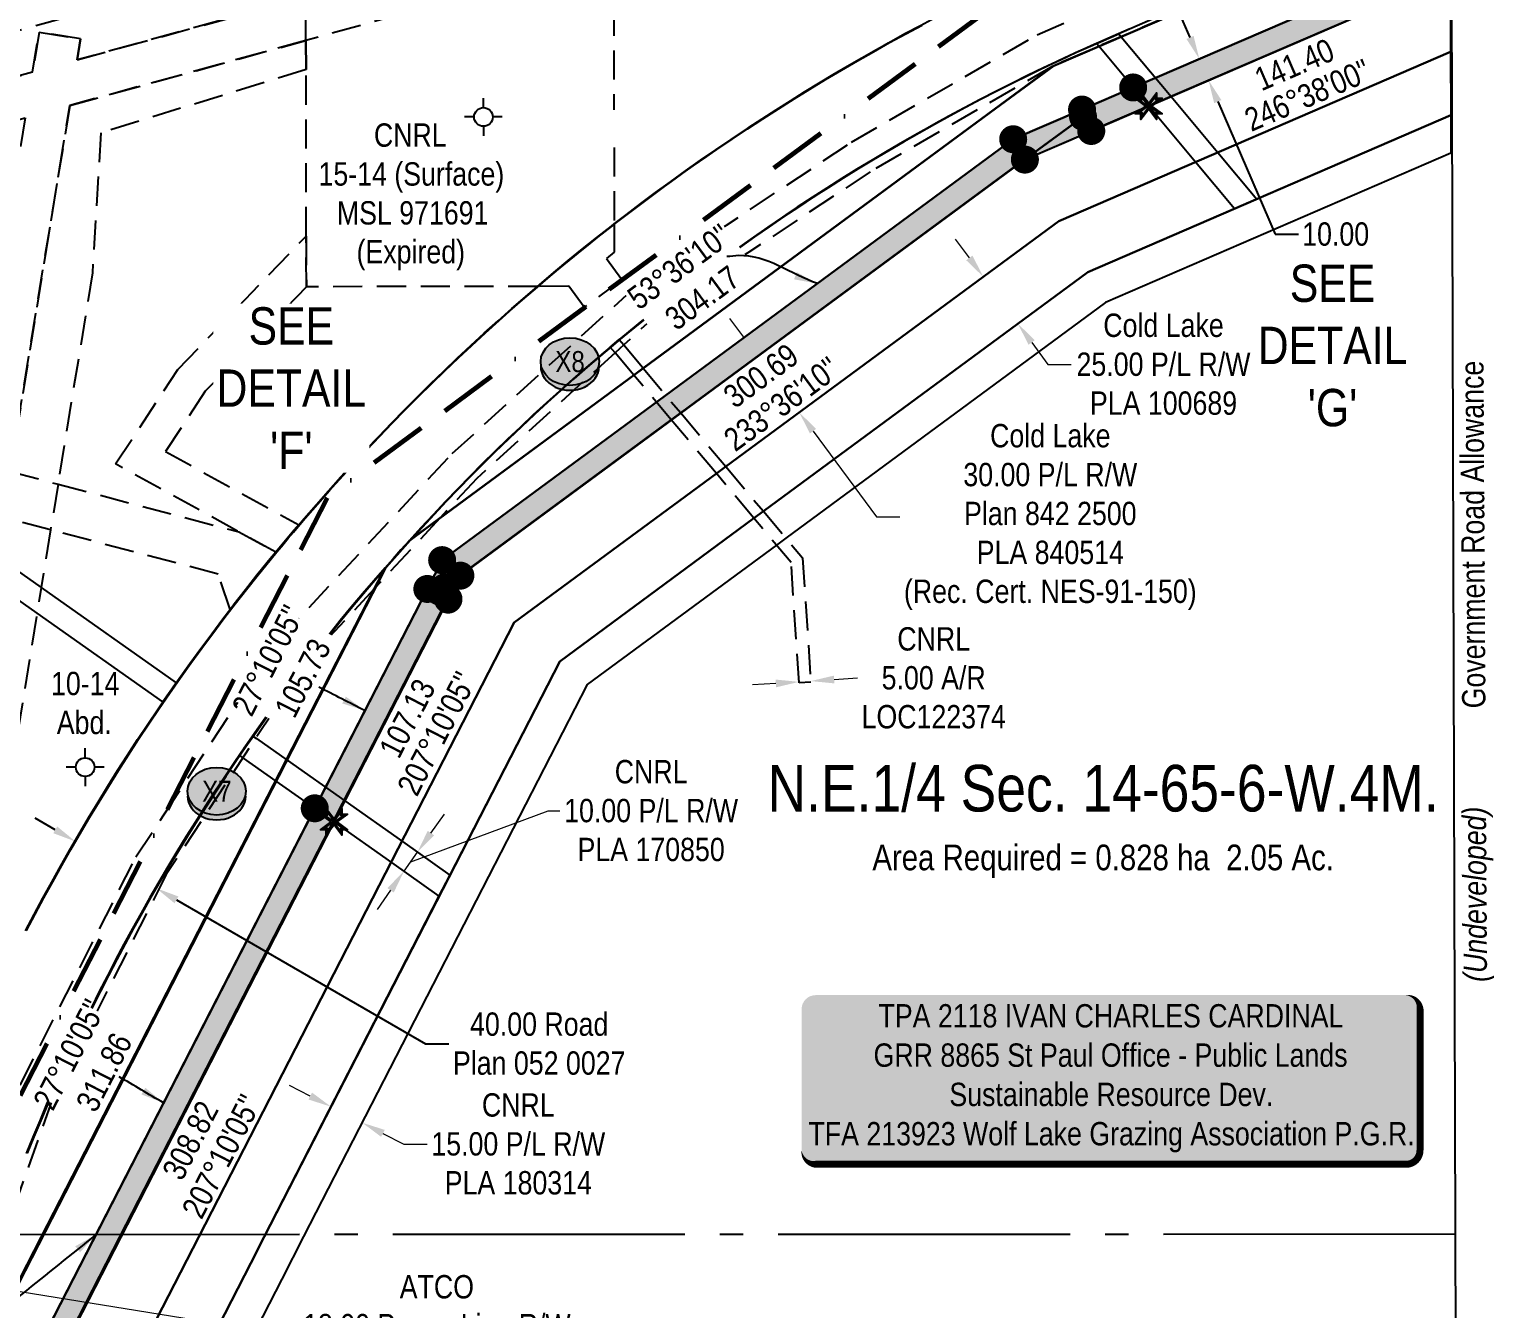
# Model space of a CAD drawing. Extents: x 506429 to 517084, y 6049655 to 6059669.
# Drawn here: x 513123 to 513749, y 6052976 to 6053524 of the extents above; entities that cross this region are included whole.
import ezdxf
from ezdxf.enums import TextEntityAlignment as Align

# ---------------------------------------------------------------- set-up
doc = ezdxf.new("R2010")
doc.units = 0
doc.header["$LTSCALE"] = 5
doc.header["$PDSIZE"] = 0.5
for name, pattern in [('BORDER', [17.5, 5, -2.5, 5, -2.5, 0, -2.5]), ('foc-ACCESSROAD', [3.75, 2.5, -1.25]), ('foc-FLOWLINE', [3.75, 2.5, -1.25]), ('foc-QUARTERLINE', [33, 25, -3, 2, -3])]:
    doc.linetypes.add(name, pattern=pattern)
doc.layers.get('Defpoints').update_dxf_attribs({"color": 9})
for name, color, linetype in [('24', 161, 'Continuous'), ('AS-WILDLIFE', 131, 'Continuous'), ('C-RW', 13, 'Continuous'), ('C-SYMBOL', 7, 'Continuous'), ('DETAIL-T', 7, 'Continuous'), ('F-AR', 190, 'foc-ACCESSROAD'), ('F-EZE', 190, 'foc-FLOWLINE'), ('F-RW', 190, 'Continuous'), ('F-VCE', 190, 'foc-FLOWLINE'), ('F-WS', 190, 'foc-ACCESSROAD'), ('F-WS-S', 190, 'Continuous'), ('L-BD', 7, 'Continuous'), ('L-BD1', 253, 'Continuous'), ('L-MON', 1, 'Continuous'), ('L-ROAD-T', 7, 'Continuous'), ('L-SEC', 7, 'Continuous'), ('L-SECQ', 8, 'foc-QUARTERLINE'), ('L-SYMBOL', 7, 'Continuous'), ('L-TITLEDB', 4, 'Continuous'), ('L-TITLEDB-T', 4, 'Continuous'), ('P-CROSSINGS', 250, 'Continuous'), ('P-IOP1-H', 21, 'Continuous'), ('P-PROPOSED', 10, 'Continuous'), ('P-PROPOSED-H', 21, 'Continuous'), ('P-TXT', 4, 'Continuous')]:
    doc.layers.add(name, color=color, linetype=linetype)
doc.layers.add('AS-BOUNDARY', color=7, linetype='BORDER', lineweight=60, true_color=0xcc33ff)
for name, color, linetype, lineweight in [('F-AR-T', 190, 'Continuous', 9), ('F-RW-T', 190, 'Continuous', 9), ('T-TEXT', 48, 'Continuous', 18)]:
    doc.layers.add(name, color=color, linetype=linetype, lineweight=lineweight)
doc.layers.add('Z-POINTNUMBER', color=215, linetype='Continuous', plot=False)
doc.styles.add('100L', font='ARIALN.TTF', dxfattribs={"height": 11})
doc.styles.add('175L', font='ARIALN.TTF', dxfattribs={"height": 20})
doc.styles.add('80', font='ARIALN.TTF', dxfattribs={"height": 10})
doc.styles.add('80CG', font='ARIALN.TTF', dxfattribs={"height": 10})
doc.styles.add('80L', font='ARIALN.TTF', dxfattribs={"height": 10})
doc.styles.add('80LS', font='ARIALNI.TTF', dxfattribs={"height": 10})
doc.styles.add('Crossing', font='ARIALN.TTF', dxfattribs={"height": 10})
doc.dimstyles.new('Compass 5 000', dxfattribs={"dimscale": 5, "dimtxt": 9, "dimasz": 2, "dimexe": 0.2, "dimexo": 0.0625, "dimgap": 0.5, "dimtad": 0, "dimtih": 1, "dimtoh": 1, "dimzin": 0, "dimdsep": 46, "dimtxsty": '80CG', "dimcen": 0.1, "dimse1": 1, "dimse2": 1, "dimclrd": 256, "dimclrt": 256, "dimaunit": 1, "dimadec": 4, "dimazin": 0, "dimtfac": 0.06, "dimtofl": 0, "dimtmove": 0, "dimatfit": 1, "dimfxl": 0.2, "dimtolj": 1, "dimtzin": 0, "dimlwd": -1, "dimarcsym": 0})

# ---------------------------------------------------------------- blocks, each defined once
blk = doc.blocks.new('fdia')
at = {"color": 255, "const_width": 1}
blk.add_lwpolyline([(-0.5, 0, 1), (0.5, 0, 1)], format="xyb", close=True, dxfattribs=at)
blk = doc.blocks.new('Fdiaa')
blk.add_blockref('fdia', (0, 0))
blk = doc.blocks.new('fdib')
at = {"color": 1, "const_width": 1.6}
blk.add_lwpolyline([(-0.4, 0, 1), (0.4, 0, 1)], format="xyb", close=True, dxfattribs=at)
at = {"color": 1}
blk.add_circle((0, 0), 0.8, dxfattribs=at)
blk = doc.blocks.new('Fdibb')
blk.add_blockref('fdib', (0, 0))
blk = doc.blocks.new('fdicc')
for name in ['Fdibb', 'Fdiaa']:
    blk.add_blockref(name, (0, 0))
blk = doc.blocks.new('FDI')
blk.add_blockref('fdicc', (0, 0))
blk = doc.blocks.new('*U773')
h = blk.add_hatch(color=255)
edge = h.paths.add_edge_path()
edge.add_line((-126.5, -37), (126.5, -37))
edge.add_arc((126.5, -31), 6, 270, 360)
edge.add_line((132.5, -31), (132.5, 29.5))
edge.add_arc((126.5, 29.5), 6, 0, 90)
edge.add_line((126.5, 35.5), (-126.5, 35.5))
edge.add_arc((-126.5, 29.5), 6, 90, 180)
edge.add_line((-132.5, 29.5), (-132.5, -31))
edge.add_arc((-126.5, -31), 6, 180, 270)
at = {"color": 44, "flags": 128}
blk.add_lwpolyline([(-126.5, -37, 3, 3, 0), (126.5, -37, 3, 3, 0.414214), (132.5, -31, 3, 3, 0), (132.5, 29.5, 3, 0, 0.414214), (126.5, 35.5, 0, 0, 0), (-126.5, 35.5, 0, 0, 0.414214), (-132.5, 29.5, 0, 0, 0), (-132.5, -31, 0, 3, 0.414214)], format="xyseb", close=True, dxfattribs=at)
at = {"color": 44, "style": '80'}
blk.add_attdef('ENTER_TEXT_001', (-35.99, -5), '', height=10, dxfattribs=at)
blk = doc.blocks.new('*D917')
at = {"layer": 'Defpoints', "color": 0, "transparency": 16777216}
for p in [(513041.91, 6052995.71), (513059.66, 6052992.83), (513059.67, 6052992.85)]:
    blk.add_point(p, dxfattribs=at)
at = {"layer": 'F-RW-T', "transparency": 16777216}
for p, q in [((513032.04, 6052997.33), (513022.17, 6052998.93)), ((513069.54, 6052991.25), (513079.41, 6052989.65)), ((513209.39, 6052968.57), (513079.41, 6052989.65)), ((513238.72, 6052968.57), (513209.39, 6052968.57))]:
    blk.add_line(p, q, dxfattribs=at)
for points in [[(513032.31, 6052998.97), (513031.77, 6052995.68), (513041.91, 6052995.73)], [(513069.8, 6052992.89), (513069.27, 6052989.6), (513059.67, 6052992.85)]]:
    blk.add_solid(points, dxfattribs=at)
at = {"layer": 'F-RW-T', "transparency": 16777216, "insert": (513297.86, 6052968.57), "char_height": 10, "attachment_point": 5, "style": '80CG'}
blk.add_mtext('\\A1;ATCO\\P18.00 Power Line R/W\\PEZE 120218', dxfattribs=at)
blk = doc.blocks.new('*D970')
at = {"layer": 'Defpoints', "color": 0, "transparency": 16777216}
for p in [(513255.42, 6053068.06), (513268.75, 6053061.21), (513265.87, 6053055.59)]:
    blk.add_point(p, dxfattribs=at)
at = {"layer": 'F-RW-T', "transparency": 16777216}
for p, q in [((513243.64, 6053067.01), (513234.75, 6053071.57)), ((513274.76, 6053051.02), (513283.66, 6053046.46)), ((513283.66, 6053046.46), (513293.66, 6053046.46))]:
    blk.add_line(p, q, dxfattribs=at)
for points in [[(513244.4, 6053068.49), (513242.88, 6053065.52), (513252.54, 6053062.44)], [(513275.53, 6053052.51), (513274, 6053049.54), (513265.87, 6053055.59)]]:
    blk.add_solid(points, dxfattribs=at)
at = {"layer": 'F-RW-T', "transparency": 16777216, "insert": (513332.75, 6053046.46), "char_height": 10, "attachment_point": 5, "style": '80CG'}
blk.add_mtext('\\A1;CNRL\\P15.00 P/L R/W\\PPLA 180314', dxfattribs=at)
blk = doc.blocks.new('*D971')
at = {"layer": 'Defpoints', "color": 0, "transparency": 16777216}
for p in [(513546.71, 6053397.9), (513492.71, 6053389.12), (513507.53, 6053369.02)]:
    blk.add_point(p, dxfattribs=at)
at = {"layer": 'F-RW-T', "transparency": 16777216}
for p, q in [((513525.95, 6053426.06), (513520.01, 6053434.1)), ((513552.64, 6053389.86), (513559.56, 6053380.48)), ((513559.56, 6053380.48), (513569.56, 6053380.48))]:
    blk.add_line(p, q, dxfattribs=at)
for points in [[(513527.29, 6053427.05), (513524.61, 6053425.07), (513531.88, 6053418.01)], [(513553.98, 6053390.85), (513551.3, 6053388.87), (513546.71, 6053397.9)]]:
    blk.add_solid(points, dxfattribs=at)
at = {"layer": 'F-RW-T', "transparency": 16777216, "insert": (513609.1, 6053380.48), "char_height": 10, "attachment_point": 5, "style": '80CG'}
blk.add_mtext('\\A1;Cold Lake\\P25.00 P/L R/W\\PPLA 100689', dxfattribs=at)
blk = doc.blocks.new('*D972')
at = {"layer": 'Defpoints', "color": 0, "transparency": 16777216}
for p in [(513424.56, 6053376.1), (513453.07, 6053359.89), (513442.34, 6053351.98)]:
    blk.add_point(p, dxfattribs=at)
at = {"layer": 'F-RW-T', "transparency": 16777216}
for p, q in [((513429.35, 6053392.06), (513423.41, 6053400.11)), ((513459, 6053351.84), (513486.1, 6053315.09)), ((513486.1, 6053315.09), (513496.1, 6053315.09))]:
    blk.add_line(p, q, dxfattribs=at)
for points in [[(513430.69, 6053393.05), (513428.01, 6053391.07), (513435.28, 6053384.01)], [(513460.34, 6053352.83), (513457.66, 6053350.85), (513453.07, 6053359.89)]]:
    blk.add_solid(points, dxfattribs=at)
at = {"layer": 'F-RW-T', "transparency": 16777216, "insert": (513560.61, 6053315.09), "char_height": 10, "attachment_point": 5, "style": '80CG'}
blk.add_mtext('\\A1;Cold Lake\\P30.00 P/L R/W\\PPlan 842 2500\\PPLA 840514\\P(Rec. Cert. NES-91-150)', dxfattribs=at)
blk = doc.blocks.new('*D975')
at = {"layer": 'Defpoints', "color": 0, "transparency": 16777216}
for p in [(513143.1, 6053176.07), (513177.67, 6053156.06), (513177.68, 6053156.08)]:
    blk.add_point(p, dxfattribs=at)
at = {"layer": 'L-TITLEDB-T', "transparency": 16777216}
for p, q in [((513134.42, 6053181.05), (513125.77, 6053186.05)), ((513186.33, 6053151.05), (513292.97, 6053089.42)), ((513292.97, 6053089.42), (513302.97, 6053089.42))]:
    blk.add_line(p, q, dxfattribs=at)
for points in [[(513135.26, 6053182.49), (513133.59, 6053179.61), (513143.08, 6053176.05)], [(513187.16, 6053152.5), (513185.49, 6053149.61), (513177.67, 6053156.06)]]:
    blk.add_solid(points, dxfattribs=at)
at = {"layer": 'L-TITLEDB-T', "transparency": 16777216, "insert": (513341.7, 6053089.42), "char_height": 10, "attachment_point": 5, "style": '80CG'}
blk.add_mtext('\\A1;40.00 Road\\PPlan 052 0027', dxfattribs=at)
blk = doc.blocks.new('*D976')
at = {"layer": 'Defpoints', "color": 0, "transparency": 16777216}
for p in [(513289.54, 6053171.5), (513292.02, 6053169.75), (513286.27, 6053161.58)]:
    blk.add_point(p, dxfattribs=at)
at = {"layer": 'F-RW-T', "transparency": 16777216}
for p, q in [((513286.67, 6053167.41), (513345.55, 6053189.24)), ((513295.31, 6053179.67), (513301.07, 6053187.84)), ((513345.55, 6053189.24), (513350.55, 6053189.24)), ((513283.79, 6053163.33), (513289.54, 6053171.5)), ((513278.02, 6053155.16), (513272.26, 6053146.99))]:
    blk.add_line(p, q, dxfattribs=at)
for points in [[(513293.94, 6053180.63), (513296.67, 6053178.71), (513289.54, 6053171.5)], [(513276.66, 6053156.12), (513279.39, 6053154.2), (513283.79, 6053163.33)]]:
    blk.add_solid(points, dxfattribs=at)
at = {"layer": 'F-RW-T', "transparency": 16777216, "insert": (513389.64, 6053189.24), "char_height": 10, "attachment_point": 5, "style": '80CG'}
blk.add_mtext('\\A1;CNRL\\P10.00 P/L R/W\\PPLA 170850', dxfattribs=at)
blk = doc.blocks.new('Gabd')
for p, q in [((0, 0.81), (0, 1.62)), ((-0.81, 0), (-1.62, 0)), ((1.62, 0), (0.81, 0)), ((0, -0.81), (0, -1.62))]:
    blk.add_line(p, q)
blk.add_circle((0, 0), 0.8)
blk = doc.blocks.new('*D1030')
at = {"layer": 'Defpoints', "color": 0, "transparency": 16777216}
for p in [(513452.5, 6053252.24), (513457.49, 6053252.58), (513458.01, 6053244.79)]:
    blk.add_point(p, dxfattribs=at)
at = {"layer": 'F-AR-T', "transparency": 16777216}
for p, q in [((513443.05, 6053243.78), (513433.07, 6053243.11)), ((513467.99, 6053245.46), (513477.97, 6053246.13))]:
    blk.add_line(p, q, dxfattribs=at)
for points in [[(513442.94, 6053245.44), (513443.16, 6053242.12), (513453.03, 6053244.45)], [(513467.88, 6053247.12), (513468.1, 6053243.8), (513458.01, 6053244.79)]]:
    blk.add_solid(points, dxfattribs=at)
at = {"layer": 'F-AR-T', "transparency": 16777216, "insert": (513510.66, 6053246.13), "char_height": 10, "attachment_point": 5, "style": '80CG'}
blk.add_mtext('\\A1;CNRL\\P5.00 A/R\\PLOC122374', dxfattribs=at)
blk = doc.blocks.new('TEMP')
h = blk.add_hatch(color=255)
h.dxf.hatch_style = 1
h.paths.add_polyline_path([(0, 0.25), (-0.67, 1.15), (-0.67, 0.67), (-1.15, 0.67), (-0.25, 0), (-1.15, -0.67), (-0.67, -0.67), (-0.67, -1.15), (0, -0.25), (0.67, -1.15), (0.67, -0.67), (1.15, -0.67), (0.25, 0), (1.15, 0.67), (0.67, 0.67), (0.67, 1.15)])
h.paths.add_polyline_path([(0.57, 0.85), (0.57, 0.57), (0.85, 0.57), (0.08, 0), (0.85, -0.57), (0.57, -0.57), (0.57, -0.85), (0, -0.08), (-0.57, -0.85), (-0.57, -0.57), (-0.85, -0.57), (-0.08, 0), (-0.85, 0.57), (-0.57, 0.57), (-0.57, 0.85), (0, 0.08)], flags=16)
h = blk.add_hatch(color=1)
h.dxf.hatch_style = 1
h.paths.add_polyline_path([(0, 0.08), (-0.57, 0.85), (-0.57, 0.57), (-0.85, 0.57), (-0.08, 0), (-0.85, -0.57), (-0.57, -0.57), (-0.57, -0.85), (0, -0.08), (0.57, -0.85), (0.57, -0.57), (0.85, -0.57), (0.08, 0), (0.85, 0.57), (0.57, 0.57), (0.57, 0.85)])
at = {"color": 1}
for p, q in [((-0.08, 0), (0.08, 0)), ((0, 0.08), (0, -0.08))]:
    blk.add_line(p, q, dxfattribs=at)
at = {"color": 255, "flags": 128}
blk.add_lwpolyline([(-0.25, 0), (-1.15, 0.67), (-0.67, 0.67), (-0.67, 1.15), (0, 0.25), (0.67, 1.15), (0.67, 0.67), (1.15, 0.67), (0.25, 0), (1.15, -0.67), (0.67, -0.67), (0.67, -1.15), (0, -0.25), (-0.67, -1.15), (-0.67, -0.67), (-1.15, -0.67)], close=True, dxfattribs=at)
at = {"color": 1, "flags": 128}
blk.add_lwpolyline([(-0.08, 0), (-0.85, 0.57), (-0.57, 0.57), (-0.57, 0.85), (0, 0.08), (0.57, 0.85), (0.57, 0.57), (0.85, 0.57), (0.08, 0), (0.85, -0.57), (0.57, -0.57), (0.57, -0.85), (0, -0.08), (-0.57, -0.85), (-0.57, -0.57), (-0.85, -0.57)], close=True, dxfattribs=at)
blk = doc.blocks.new('xing2')
h = blk.add_hatch(color=50)
h.dxf.hatch_style = 1
edge = h.paths.add_edge_path()
edge.add_ellipse((0, 0), major_axis=(-12.5, 0), ratio=0.816297, start_angle=0, end_angle=360)
h = blk.add_hatch(color=250)
h.dxf.hatch_style = 1
edge = h.paths.add_edge_path()
edge.add_ellipse((0, -2.05), major_axis=(-12.5, 0), ratio=0.816297, start_angle=0, end_angle=180)
edge.add_line((12.5, -2.05), (12.5, 0))
edge.add_ellipse((0, 0), major_axis=(-12.5, 0), ratio=0.816297, start_angle=0, end_angle=180, ccw=False)
edge.add_line((-12.5, 0), (-12.5, -2.05))
at = {"color": 250}
blk.add_ellipse((0, 0), major_axis=(-12.5, 0), ratio=0.816297, dxfattribs=at)
blk.add_ellipse((0, -2.05), major_axis=(-12.5, 0), ratio=0.816297, start_param=0, end_param=3.141593, dxfattribs=at)
at = {"color": 250, "style": 'Crossing'}
blk.add_attdef('CROSSING', text='', height=9, dxfattribs=at).set_placement((0.09, 0.02), align=Align.MIDDLE_CENTER)
at = {"color": 250, "style": 'Crossing', "flags": 1}
for tag, p in [('OWNER', (0.09, -12.49)), ('DESCRIPTION', (0.09, -25.77)), ('LOCATION', (0.09, -39.3)), ('DWG_REF', (0.09, -52.84))]:
    blk.add_attdef(tag, text='', height=9, dxfattribs=at).set_placement(p, align=Align.MIDDLE_CENTER)
blk = doc.blocks.new('*D1213')
at = {"layer": 'Defpoints', "color": 0, "transparency": 16777216}
for p in [(513636.39, 6053516.52), (513640.34, 6053507.38), (513628.38, 6053502.21)]:
    blk.add_point(p, dxfattribs=at)
at = {"layer": 'P-TXT', "transparency": 16777216}
for p, q in [((513620.46, 6053520.53), (513616.5, 6053529.71)), ((513632.35, 6053493.03), (513656.9, 6053436.24)), ((513656.9, 6053436.24), (513666.9, 6053436.24))]:
    blk.add_line(p, q, dxfattribs=at)
for points in [[(513621.99, 6053521.19), (513618.93, 6053519.87), (513624.43, 6053511.35)], [(513633.88, 6053493.69), (513630.82, 6053492.37), (513628.38, 6053502.21)]]:
    blk.add_solid(points, dxfattribs=at)
at = {"layer": 'P-TXT', "transparency": 16777216, "insert": (513682.84, 6053436.24), "char_height": 10, "attachment_point": 5, "style": '80CG'}
blk.add_mtext('\\A1;10.00', dxfattribs=at)

msp = doc.modelspace()

# ---------------------------------------------------------------- hatches: boundary and pattern name
at = {"layer": 'P-IOP1-H'}
h = msp.add_hatch(color=256, dxfattribs=at)
h.dxf.hatch_style = 1
h.paths.add_polyline_path([(513549.725, 6053468.202), (513578.155, 6053480.46), (513602.755, 6053491.113), (513732.437, 6053547.14), (513732.398, 6053558.574), (513727.994, 6053556.111), (513596.102, 6053499.106), (513574.207, 6053489.63), (513544.713, 6053476.921), (513300.124, 6053296.611), (513293.783, 6053284.256), (513151.82, 6053007.632), (513163.047, 6053007.635), (513253.809, 6053184.471), (513302.676, 6053279.682), (513307.934, 6053289.96)])
h = msp.add_hatch(color=256, dxfattribs=at)
h.dxf.hatch_style = 1
h.paths.add_polyline_path([(513112.935, 6052910.001), (513163.047, 6053007.635), (513151.82, 6053007.632), (513103.309, 6052913.105), (512999.301, 6052240.552), (512995.666, 6052202.287), (513006.255, 6052202.311), (513009.232, 6052239.307)])
at = {"layer": 'P-PROPOSED-H'}
h = msp.add_hatch(color=256, dxfattribs=at)
h.dxf.hatch_style = 1
h.paths.add_polyline_path([(513006.255, 6052202.311), (513009.232, 6052239.307), (513112.935, 6052910.001), (513253.809, 6053184.471), (513302.676, 6053279.682), (513307.934, 6053289.96), (513549.725, 6053468.202), (513578.155, 6053480.46), (513602.755, 6053491.113), (513732.437, 6053547.14), (513732.398, 6053558.574), (513727.994, 6053556.111), (513596.102, 6053499.106), (513574.207, 6053489.63), (513544.713, 6053476.921), (513300.124, 6053296.611), (513293.783, 6053284.256), (513103.309, 6052913.105), (512999.301, 6052240.552), (512995.666, 6052202.287)])

# ---------------------------------------------------------------- linework, layer by layer
at = {"layer": '24'}
msp.add_lwpolyline([(513083.612, 6052919.351), (513128.409, 6053006.619), (513271.062, 6053284.366), (513275.677, 6053293.351), (513279.084, 6053297.205), (513282.508, 6053301.053), (513285.948, 6053304.896), (513299.337, 6053314.769), (513382.203, 6053375.877), (513386.232, 6053378.848), (513561.682, 6053508.239), (513731.885, 6053581.762), (513731.992, 6053546.997), (513731.992, 6053546.997), (513577.689, 6053480.298), (513574.196, 6053486.42), (513549.111, 6053467.927), (513402.309, 6053359.697), (513398.28, 6053356.726), (513307.52, 6053289.818), (513298.485, 6053283.15), (513302.395, 6053279.819), (513162.119, 6053006.669), (513112.489, 6052909.98)], dxfattribs=at)
at = {"layer": 'AS-BOUNDARY', "flags": 128}
msp.add_lwpolyline([(513728.175, 6054716.203), (513728.503, 6054616.163), (513731.14, 6053811.216), (513731.765, 6053620.566), (513543.656, 6053539.281), (513250.875, 6053323.375), (513088.092, 6053006.355), (513049.037, 6052930.295), (512936.343, 6052201.953), (512933.173, 6052201.948), (512933.233, 6052181.851), (512807.492, 6051448.602), (512817.787, 6051377.932), (512822.388, 6051346.349)], dxfattribs=at)
at = {"layer": 'C-RW', "flags": 128}
for points in [[(512973.252, 6052202.238), (512979.613, 6052243.887), (513084.058, 6052919.372), (513276.05, 6053293.439, -0.004409), (513286.3, 6053304.977), (513293.055, 6053310.019), (513534.908, 6053488.307), (513562.103, 6053508.349), (513720.306, 6053576.674), (513732.336, 6053581.897), (513732.437, 6053548.258), (513732.437, 6053547.14), (513578.155, 6053480.46), (513574.621, 6053486.549), (513549.725, 6053468.202), (513307.934, 6053289.96), (513301.171, 6053284.912), (513298.885, 6053283.212), (513302.845, 6053279.926), (513302.676, 6053279.682), (513112.935, 6052910.001), (513009.232, 6052239.307), (513003.523, 6052202.305)], [(513727.994, 6053556.111), (513732.398, 6053558.574), (513732.406, 6053558.579), (513732.336, 6053581.897), (513720.306, 6053576.674), (513562.103, 6053508.349), (513534.908, 6053488.307), (513293.055, 6053310.019), (513286.3, 6053304.977, 0.004409), (513276.05, 6053293.439), (513084.058, 6052919.372), (512979.613, 6052243.887), (512973.252, 6052202.238), (512995.666, 6052202.287), (512999.301, 6052240.552), (513103.309, 6052913.105), (513245.561, 6053190.283), (513293.783, 6053284.256), (513300.124, 6053296.611), (513544.713, 6053476.921), (513574.207, 6053489.63), (513596.102, 6053499.106)]]:
    msp.add_lwpolyline(points, format="xyb", close=True, dxfattribs=at)
at = {"layer": 'F-AR'}
for points in [[(513731.878, 6053584.021), (513585.259, 6053520.064), (513578.325, 6053517.002), (513571.418, 6053513.881), (513564.538, 6053510.7), (513557.686, 6053507.46), (513550.863, 6053504.161), (513544.067, 6053500.802), (513537.302, 6053497.386), (513530.566, 6053493.911), (513523.86, 6053490.377), (513517.186, 6053486.787), (513510.542, 6053483.138), (513503.93, 6053479.432), (513497.351, 6053475.669), (513490.804, 6053471.849), (513484.291, 6053467.973), (513477.812, 6053464.041), (513471.366, 6053460.052), (513464.956, 6053456.009), (513458.58, 6053451.91), (513452.241, 6053447.755), (513445.937, 6053443.547), (513439.67, 6053439.284), (513433.44, 6053434.967), (513427.248, 6053430.595), (513421.093, 6053426.172), (513414.978, 6053421.695), (513408.901, 6053417.164), (513402.863, 6053412.582), (513396.866, 6053407.948), (513390.908, 6053403.262), (513384.992, 6053398.524), (513379.116, 6053393.736), (513375.94, 6053391.102), (513372.104, 6053387.906), (513367.491, 6053384.008), (513361.742, 6053379.07), (513356.035, 6053374.08), (513350.372, 6053369.043), (513344.753, 6053363.956), (513339.178, 6053358.821), (513333.648, 6053353.639), (513328.163, 6053348.408), (513322.722, 6053343.13), (513317.328, 6053337.806), (513311.98, 6053332.434), (513306.679, 6053327.017), (513301.424, 6053321.554), (513296.218, 6053316.046), (513291.059, 6053310.494), (513285.948, 6053304.897), (513282.502, 6053301.068), (513279.078, 6053297.22), (513275.677, 6053293.351), (513270.81, 6053287.746), (513265.99, 6053282.1), (513261.218, 6053276.414), (513256.495, 6053270.687), (513251.821, 6053264.921), (513247.195, 6053259.114), (513245.16, 6053256.514), (513242.619, 6053253.27), (513237.975, 6053247.181), (513233.399, 6053241.141), (513228.868, 6053235.017), (513224.39, 6053228.854), (513219.967, 6053222.652), (513215.597, 6053216.412), (513211.282, 6053210.135), (513207.021, 6053203.82), (513202.816, 6053197.468), (513198.666, 6053191.08), (513194.571, 6053184.656), (513190.532, 6053178.197), (513186.55, 6053171.703), (513182.625, 6053165.175), (513178.756, 6053158.612), (513174.944, 6053152.016), (513171.19, 6053145.388), (513167.494, 6053138.728), (513163.856, 6053132.035), (513160.275, 6053125.31), (513156.754, 6053118.555), (513153.291, 6053111.77), (513149.887, 6053104.955), (513146.543, 6053098.111), (513143.259, 6053091.238), (513140.034, 6053084.336), (513136.869, 6053077.407), (513133.765, 6053070.451), (513130.721, 6053063.467), (513127.738, 6053056.458), (513124.816, 6053049.423), (513121.955, 6053042.362)], [(513121.7, 6053137.751), (513125.369, 6053144.767), (513129.098, 6053151.752), (513132.887, 6053158.703), (513136.735, 6053165.621), (513140.644, 6053172.506), (513144.612, 6053179.357), (513148.639, 6053186.174), (513152.724, 6053192.956), (513156.868, 6053199.701), (513161.071, 6053206.41), (513165.33, 6053213.084), (513169.647, 6053219.72), (513174.023, 6053226.319), (513178.454, 6053232.879), (513182.942, 6053239.402), (513187.485, 6053245.884), (513192.085, 6053252.329), (513196.741, 6053258.733), (513201.451, 6053265.096), (513206.217, 6053271.418), (513211.036, 6053277.698), (513215.907, 6053283.933), (513220.83, 6053290.125), (513225.808, 6053296.275), (513228.869, 6053299.993), (513230.839, 6053302.376), (513233.755, 6053305.861), (513235.922, 6053308.44), (513238.689, 6053311.69), (513241.055, 6053314.461), (513246.242, 6053320.436), (513251.48, 6053326.364), (513256.769, 6053332.248), (513262.108, 6053338.086), (513267.498, 6053343.877), (513272.938, 6053349.621), (513278.426, 6053355.319), (513283.964, 6053360.969), (513289.55, 6053366.57), (513295.185, 6053372.124), (513300.867, 6053377.629), (513306.597, 6053383.084), (513312.373, 6053388.489), (513318.196, 6053393.845), (513324.064, 6053399.15), (513329.979, 6053404.404), (513335.938, 6053409.608), (513340.94, 6053413.899), (513341.943, 6053414.759), (513347.991, 6053419.858), (513354.083, 6053424.905), (513360.219, 6053429.9), (513366.397, 6053434.841), (513372.618, 6053439.728), (513373.792, 6053440.635), (513378.881, 6053444.562), (513385.185, 6053449.342), (513391.53, 6053454.067), (513397.916, 6053458.737), (513404.342, 6053463.351), (513410.808, 6053467.91), (513417.312, 6053472.413), (513423.856, 6053476.86), (513430.437, 6053481.25), (513437.056, 6053485.583), (513443.712, 6053489.859), (513450.405, 6053494.077), (513457.134, 6053498.238), (513463.899, 6053502.339), (513470.699, 6053506.382), (513477.533, 6053510.368), (513484.402, 6053514.293), (513491.304, 6053518.159), (513498.239, 6053521.966), (513505.207, 6053525.712)], [(513115.14, 6053334.567), (513135.599, 6053329.166), (513213.062, 6053308.71), (513228.868, 6053299.994), (513225.805, 6053296.281), (513222.814, 6053292.609), (513220.825, 6053290.137), (513215.91, 6053283.925), (513211.036, 6053277.698), (513210.458, 6053276.946), (513209.304, 6053275.444), (513204.153, 6053290.661), (513132.407, 6053309.518), (513111.946, 6053314.896)]]:
    msp.add_lwpolyline(points, dxfattribs=at)
for points in [[(513241.966, 6053413.739), (513198.658, 6053368.934), (513181.695, 6053343.122), (513238.689, 6053311.69), (513235.922, 6053308.44), (513233.755, 6053305.861), (513230.839, 6053302.376), (513228.869, 6053299.993), (513160.279, 6053337.82), (513186.9, 6053378.328), (513241.932, 6053435.448), (513241.966, 6053413.739)], [(513458.039, 6053244.393), (513453.055, 6053244.058), (513449.581, 6053295.619), (513433.679, 6053314.561), (513417.588, 6053333.728), (513398.28, 6053356.726), (513382.203, 6053375.877), (513374.18, 6053385.433), (513372.104, 6053387.906), (513375.94, 6053391.102), (513377.879, 6053388.797), (513386.232, 6053378.848), (513402.309, 6053359.697), (513421.617, 6053336.698), (513437.708, 6053317.532), (513454.456, 6053297.583), (513458.039, 6053244.393)]]:
    msp.add_lwpolyline(points, close=True, dxfattribs=at)
at = {"layer": 'F-EZE'}
for points in [[(513107.887, 6053501.012), (513124.692, 6053505.642), (513127.49, 6053522.848), (513145.239, 6053519.965), (513143.762, 6053510.892), (513241.767, 6053537.87), (513313.843, 6053557.71), (513731.604, 6053672.718), (513731.662, 6053654.061), (513373.607, 6053555.514), (513241.796, 6053519.228), (513241.796, 6053519.228), (513140.593, 6053491.368), (513115.14, 6053334.567)], [(513119.441, 6053071.741), (513168.981, 6053169.452), (513180.858, 6053187.479), (513230.341, 6053262.584), (513304.4, 6053342.218), (513385.241, 6053415.75), (513475.487, 6053475.685), (513554.936, 6053521.648), (513731.835, 6053598.065)], [(513731.885, 6053581.762), (513561.682, 6053508.239), (513483.392, 6053462.945), (513394.48, 6053403.898), (513377.879, 6053388.797), (513374.18, 6053385.433), (513314.947, 6053331.555), (513299.337, 6053314.77), (513271.062, 6053284.366), (513245.16, 6053256.514), (513242.166, 6053253.296), (513237.975, 6053247.181), (513181.962, 6053161.917), (513133.245, 6053065.829), (513112.288, 6053006.594)]]:
    msp.add_lwpolyline(points, dxfattribs=at)
at = {"layer": 'F-RW'}
for points in [[(513112.488, 6052909.98), (513162.114, 6053006.669), (513302.394, 6053279.819), (513307.52, 6053289.818), (513398.28, 6053356.726), (513402.309, 6053359.697), (513549.111, 6053467.927), (513577.689, 6053480.298), (513731.992, 6053546.997), (513732.093, 6053514.369), (513564.195, 6053441.832), (513421.617, 6053336.698), (513417.588, 6053333.728), (513330.974, 6053269.865), (513195.848, 6053006.72), (513141.373, 6052900.612)], [(513141.373, 6052900.612), (513195.848, 6053006.72), (513330.974, 6053269.865), (513417.588, 6053333.728), (513421.617, 6053336.698), (513564.195, 6053441.832), (513732.093, 6053514.369), (513732.177, 6053487.2), (513576.72, 6053420.037), (513437.708, 6053317.532), (513433.679, 6053314.561), (513350.514, 6053253.243), (513223.944, 6053006.762), (513218.124, 6052995.426), (513165.437, 6052892.801)], [(513165.437, 6052892.801), (513218.124, 6052995.426), (513223.949, 6053006.762), (513298.767, 6053152.468), (513303.375, 6053161.442), (513350.514, 6053253.243), (513433.679, 6053314.561), (513437.708, 6053317.532), (513576.72, 6053420.037), (513639.04, 6053446.961), (513644.305, 6053449.236), (513648.603, 6053451.093), (513732.177, 6053487.2), (513732.227, 6053470.898), (513584.235, 6053406.96), (513447.362, 6053306.033), (513443.332, 6053303.062), (513362.238, 6053243.269), (513240.807, 6053006.787), (513231.455, 6052988.581), (513179.875, 6052888.114)], [(512830.047, 6053251.268), (512929.898, 6053298.199), (513016.756, 6053339.022), (513047.506, 6053341.865), (513070.183, 6053325.875), (513073.883, 6053323.266), (513092.908, 6053309.849), (513109.256, 6053298.322), (513128.395, 6053284.826), (513186.209, 6053244.051), (513184.299, 6053241.321), (513182.949, 6053239.387), (513180.507, 6053235.845), (513126.614, 6053273.859), (513107.475, 6053287.354), (513091.128, 6053298.881), (513072.101, 6053312.298), (513044.759, 6053331.581), (513019.431, 6053329.238), (512929.931, 6053287.162), (512830.079, 6053240.229)]]:
    msp.add_lwpolyline(points, dxfattribs=at)
for points in [[(513644.712, 6053449.391), (513639.448, 6053447.117), (513622.768, 6053467.116), (513602.755, 6053491.113), (513581.39, 6053516.731), (513580.413, 6053517.901), (513582.161, 6053518.675), (513585.666, 6053520.219), (513589.936, 6053522.082), (513590.953, 6053520.862), (513612.317, 6053495.246), (513632.331, 6053471.248), (513649.01, 6053451.248), (513644.712, 6053449.391)], [(513303.488, 6053161.663), (513298.879, 6053152.69), (513278.547, 6053167.027), (513253.809, 6053184.471), (513229.089, 6053201.901), (513215.09, 6053211.773), (513213.282, 6053213.045), (513215.167, 6053215.787), (513215.597, 6053216.412), (513218.984, 6053221.249), (513220.578, 6053220.127), (513233.698, 6053210.875), (513258.417, 6053193.444), (513283.155, 6053176.001), (513303.488, 6053161.663)]]:
    msp.add_lwpolyline(points, close=True, dxfattribs=at)
at = {"layer": 'F-VCE'}
for points in [[(512932.426, 6052452.571), (513022.412, 6053006.461), (513074.137, 6053324.835), (513077.34, 6053344.548), (513091.118, 6053429.363), (513107.975, 6053520.656), (513167.784, 6053537.129), (513198.816, 6053537.382), (513241.749, 6053549.206), (513241.767, 6053537.87), (513241.767, 6053537.87), (513143.762, 6053510.892), (513145.239, 6053519.965), (513127.49, 6053522.848), (513124.692, 6053505.642), (513107.887, 6053501.012), (513112.662, 6053483.676), (513121.523, 6053486.118), (513097.67, 6053339.18), (513094.473, 6053319.489), (513043.658, 6053006.492), (512932.811, 6052323.688)], [(513115.14, 6053334.567), (513140.593, 6053491.368), (513241.796, 6053519.228), (513241.817, 6053506.8), (513153.962, 6053479.604), (513150.312, 6053419.745), (513135.598, 6053329.166), (513132.406, 6053309.519), (513095.59, 6053082.892)]]:
    msp.add_lwpolyline(points, dxfattribs=at)
at = {"layer": 'F-WS'}
for points in [[(513373.739, 6053473.391), (513373.792, 6053440.635), (513373.811, 6053428.558), (513370.476, 6053425.777), (513377.086, 6053416.812), (513361.005, 6053404.955), (513354.394, 6053413.921), (513340.94, 6053413.899), (513241.966, 6053413.739), (513241.932, 6053435.448), (513241.817, 6053506.8), (513241.796, 6053519.228), (513241.767, 6053537.868)], [(513373.641, 6053533.697), (513373.713, 6053489.454)]]:
    msp.add_lwpolyline(points, dxfattribs=at)
at = {"layer": 'L-SEC'}
msp.add_line((513731.649, 6053811.661), (513736.459, 6052203.934), dxfattribs=at)
at = {"layer": 'L-SECQ'}
msp.add_line((513734.054, 6053007.798), (512966.756, 6053007.579), dxfattribs=at)
at = {"layer": 'L-TITLEDB'}
for points in [[(513732.346, 6053584.157), (513585.727, 6053520.2), (513578.793, 6053517.139), (513571.886, 6053514.018), (513565.006, 6053510.837), (513558.154, 6053507.597), (513551.331, 6053504.298), (513544.535, 6053500.939), (513537.77, 6053497.523), (513531.034, 6053494.048), (513524.328, 6053490.514), (513517.654, 6053486.924), (513511.01, 6053483.275), (513504.398, 6053479.569), (513497.819, 6053475.805), (513491.272, 6053471.986), (513484.759, 6053468.11), (513478.28, 6053464.178), (513471.834, 6053460.189), (513465.424, 6053456.146), (513459.048, 6053452.047), (513452.709, 6053447.892), (513446.405, 6053443.684), (513440.138, 6053439.421), (513433.908, 6053435.104), (513427.716, 6053430.732), (513421.561, 6053426.308), (513415.446, 6053421.831), (513409.369, 6053417.301), (513403.331, 6053412.719), (513397.334, 6053408.085), (513391.376, 6053403.399), (513385.46, 6053398.661), (513379.584, 6053393.873), (513376.408, 6053391.239), (513372.572, 6053388.042), (513367.959, 6053384.145), (513362.21, 6053379.206), (513356.503, 6053374.217), (513350.84, 6053369.18), (513345.221, 6053364.093), (513339.646, 6053358.958), (513334.116, 6053353.775), (513328.631, 6053348.545), (513323.19, 6053343.267), (513317.796, 6053337.942), (513312.448, 6053332.571), (513307.147, 6053327.154), (513301.892, 6053321.691), (513296.686, 6053316.183), (513291.527, 6053310.631), (513286.416, 6053305.033), (513282.97, 6053301.205), (513279.546, 6053297.357), (513276.145, 6053293.488), (513271.278, 6053287.883), (513266.458, 6053282.237), (513261.686, 6053276.551), (513256.963, 6053270.823), (513252.289, 6053265.057), (513247.663, 6053259.251), (513245.628, 6053256.651), (513243.087, 6053253.406), (513238.443, 6053247.317), (513233.867, 6053241.278), (513229.336, 6053235.154), (513224.858, 6053228.991), (513220.435, 6053222.789), (513216.065, 6053216.549), (513211.75, 6053210.272), (513207.489, 6053203.957), (513203.284, 6053197.605), (513199.134, 6053191.217), (513195.039, 6053184.793), (513191, 6053178.334), (513187.018, 6053171.84), (513183.093, 6053165.311), (513179.224, 6053158.749), (513175.412, 6053152.153), (513171.658, 6053145.525), (513167.962, 6053138.864), (513164.324, 6053132.171), (513160.743, 6053125.447), (513157.222, 6053118.692), (513153.759, 6053111.907), (513150.355, 6053105.092), (513147.011, 6053098.248), (513143.727, 6053091.374), (513140.502, 6053084.472), (513137.337, 6053077.544), (513134.233, 6053070.587), (513131.189, 6053063.604), (513128.206, 6053056.595), (513125.284, 6053049.559), (513122.424, 6053042.499)], [(513122.168, 6053137.888), (513125.837, 6053144.904), (513129.566, 6053151.888), (513133.355, 6053158.839), (513137.203, 6053165.757), (513141.112, 6053172.643), (513145.08, 6053179.494), (513149.107, 6053186.311), (513153.192, 6053193.092), (513157.336, 6053199.838), (513161.539, 6053206.547), (513165.798, 6053213.221), (513170.116, 6053219.857), (513174.491, 6053226.456), (513178.922, 6053233.016), (513183.41, 6053239.538), (513187.954, 6053246.021), (513192.553, 6053252.465), (513197.209, 6053258.869), (513201.919, 6053265.233), (513206.685, 6053271.554), (513211.504, 6053277.835), (513216.375, 6053284.07), (513221.299, 6053290.261), (513226.276, 6053296.411), (513229.337, 6053300.129), (513231.307, 6053302.513), (513234.223, 6053305.998), (513236.39, 6053308.577), (513239.157, 6053311.827), (513241.523, 6053314.598), (513246.71, 6053320.572), (513251.948, 6053326.501), (513257.237, 6053332.384), (513262.576, 6053338.223), (513267.966, 6053344.014), (513273.406, 6053349.758), (513278.894, 6053355.455), (513284.432, 6053361.106), (513290.018, 6053366.707), (513295.653, 6053372.261), (513301.335, 6053377.765), (513307.065, 6053383.221), (513312.841, 6053388.626), (513318.664, 6053393.982), (513324.532, 6053399.287), (513330.447, 6053404.541), (513336.406, 6053409.745), (513341.408, 6053414.035), (513342.411, 6053414.896), (513348.459, 6053419.995), (513354.551, 6053425.042), (513360.687, 6053430.036), (513366.865, 6053434.977), (513373.086, 6053439.865), (513374.26, 6053440.772), (513379.349, 6053444.699), (513385.653, 6053449.478), (513391.998, 6053454.203), (513398.384, 6053458.873), (513404.811, 6053463.488), (513411.276, 6053468.047), (513417.78, 6053472.55), (513424.324, 6053476.997), (513430.905, 6053481.387), (513437.524, 6053485.72), (513444.18, 6053489.995), (513450.873, 6053494.214), (513457.602, 6053498.374), (513464.367, 6053502.476), (513471.167, 6053506.519), (513478.001, 6053510.505), (513484.87, 6053514.43), (513491.772, 6053518.296), (513498.707, 6053522.103), (513505.675, 6053525.849)]]:
    msp.add_lwpolyline(points, dxfattribs=at)
at = {"layer": 'P-PROPOSED', "flags": 128}
msp.add_lwpolyline([(513006.255, 6052202.311), (513009.232, 6052239.307), (513112.935, 6052910.001), (513253.809, 6053184.471), (513302.676, 6053279.682), (513307.934, 6053289.96), (513549.725, 6053468.202), (513578.155, 6053480.46), (513602.755, 6053491.113), (513732.437, 6053547.14), (513732.398, 6053558.574), (513727.994, 6053556.111), (513596.102, 6053499.106), (513574.207, 6053489.63), (513544.713, 6053476.921), (513300.124, 6053296.611), (513293.783, 6053284.256), (513103.309, 6052913.105), (512999.301, 6052240.552), (512995.666, 6052202.287)], close=True, dxfattribs=at)
at = {"layer": 'Z-POINTNUMBER', "flags": 128}
msp.add_lwpolyline([(515609.283, 6054411.683), (515371.01, 6054305.261), (514792.06, 6054046.548), (514396.77, 6053874.078), (513748.193, 6053591.088), (513585.674, 6053520.237, 0.1260321), (513243.102, 6053253.343, 0.1260321)], format="xyb", dxfattribs=at)
at = {"layer": 'Z-POINTNUMBER'}
msp.add_arc((513935.394, 6052718.052), 915.064, 113.555267, 142.288208, dxfattribs=at)

# ---------------------------------------------------------------- block references
at = {"layer": 'AS-WILDLIFE'}
ref = msp.add_blockref('*U773', (513586.528, 6053074.751), dxfattribs=dict(at, xscale=0.99950511, yscale=0.99950511, zscale=0.99950511))
ref.add_attrib('ENTER_TEXT_001', 'TPA 2118 IVAN CHARLES CARDINAL', (513487.031, 6053096.387), dxfattribs={"layer": '0', "color": 44, "height": 9.99505, "style": '80'})
ref.add_attrib('ENTER_TEXT_002', 'GRR 8865 St Paul Office - Public Lands', (513484.91, 6053079.551), dxfattribs={"layer": '0', "color": 44, "height": 9.99505, "style": '80'})
ref.add_attrib('ENTER_TEXT_003', 'Sustainable Resource Dev.', (513517.384, 6053062.716), dxfattribs={"layer": '0', "color": 44, "height": 9.99505, "style": '80'})
ref.add_attrib('ENTER_TEXT_004', 'TFA 213923 Wolf Lake Grazing Association P.G.R.', (513457.032, 6053045.88), dxfattribs={"layer": '0', "color": 44, "height": 9.99505, "style": '80'})
at = {"layer": 'F-WS-S', "color": 3, "xscale": 4.997525550000021, "yscale": 4.997525550000021, "zscale": 4.997525550000021}
for p in [(513317.805, 6053486.457), (513147.23, 6053207.915)]:
    msp.add_blockref('Gabd', p, dxfattribs=at)
at = {"layer": 'L-MON'}
for name, p, xscale, yscale, zscale in [('FDI', (513596.102, 6053499.106), 4.995052324580574, 4.995052324580574, 4.995052324580574), ('FDI', (513574.207, 6053489.63), 4.995052324580574, 4.995052324580574, 4.995052324580574), ('TEMP', (513602.755, 6053491.113), 4.995052324580578, 4.995052324580578, 4.995052324580578), ('FDI', (513574.621, 6053486.549), 4.997525550000026, 4.997525550000026, 4.997525550000026), ('FDI', (513544.713, 6053476.921), 4.995052324580574, 4.995052324580574, 4.995052324580574), ('FDI', (513578.155, 6053480.46), 4.997525550000026, 4.997525550000026, 4.997525550000026), ('FDI', (513549.725, 6053468.202), 4.997525550000026, 4.997525550000026, 4.997525550000026), ('FDI', (513300.124, 6053296.611), 4.995052324580574, 4.995052324580574, 4.995052324580574), ('FDI', (513307.934, 6053289.96), 4.997525550000026, 4.997525550000026, 4.997525550000026), ('FDI', (513293.783, 6053284.256), 4.995052324580574, 4.995052324580574, 4.995052324580574), ('FDI', (513298.885, 6053283.212), 4.997525550000026, 4.997525550000026, 4.997525550000026), ('FDI', (513301.171, 6053284.912), 4.997525550000026, 4.997525550000026, 4.997525550000026), ('FDI', (513302.676, 6053279.682), 4.997525550000026, 4.997525550000026, 4.997525550000026), ('FDI', (513302.845, 6053279.926), 4.997525550000026, 4.997525550000026, 4.997525550000026), ('FDI', (513245.561, 6053190.283), 4.995052324580574, 4.995052324580574, 4.995052324580574), ('TEMP', (513253.809, 6053184.471), 4.995052324580578, 4.995052324580578, 4.995052324580578)]:
    msp.add_blockref(name, p, dxfattribs=dict(at, xscale=xscale, yscale=yscale, zscale=zscale))
at = {"layer": 'P-CROSSINGS', "xscale": 0.9990104649161125, "yscale": 0.9990104649161125, "zscale": 0.9990104649161125}
for p, values in [((513354.836, 6053381.648), {'CROSSING': 'X8'}), ((513203.541, 6053197.6), {'CROSSING': 'X7'})]:
    msp.add_blockref('xing2', p, dxfattribs=at).add_auto_attribs(values)

# ---------------------------------------------------------------- texts
at = {"layer": 'C-SYMBOL', "color": 3, "style": '175L'}
msp.add_text('N.E.1/4 Sec. 14-65-6-W.4M.', height=19.98021, dxfattribs=at).set_placement((513583.247, 6053182.916), align=Align.BOTTOM_CENTER)
at = {"layer": 'DETAIL-T', "color": 3, "insert": (513681.494, 6053388.476), "char_height": 15.9842, "width": 63.57316, "attachment_point": 5, "style": '80CG'}
msp.add_mtext("SEE\\PDETAIL\\P'G'", dxfattribs=at)
at = {"layer": 'F-RW-T', "attachment_point": 1, "style": '80L'}
for s, width, insert, char_height in [('\\pi27.935;CNRL\\P\\pi4.2119;15-14 (Surface)\\P\\pi12.046;MSL 971691\\P\\pi20.496;(Expired)', 86.05246, (513242.981, 6053483.708), 9.99505), ('\\pi0.67105;10-14\\P\\pi3.1301;Abd.', 28.84552, (513131.938, 6053248.745), 10)]:
    msp.add_mtext_dynamic_manual_height_columns(s, width=width, gutter_width=50, heights=[0], dxfattribs=dict(at, insert=insert, char_height=char_height))
at = {"layer": 'L-BD', "style": '80L'}
for s, rotation, p in [('141.40', 23.3663, (513665.127, 6053508.925)), ("246°38'00''", 23.3663, (513670.773, 6053495.856)), ("233°36'10''", 36.3966, (513445.519, 6053363.578)), ("207°10'05''", 62.8098, (513297.817, 6053222.342)), ('107.13', 62.8098, (513285.155, 6053228.847)), ("207°10'05''", 62.8306, (513205.592, 6053041.201)), ('308.82', 62.8306, (513192.26, 6053048.044))]:
    msp.add_text(s, height=9.9901, rotation=rotation, dxfattribs=at).set_placement(p, align=Align.MIDDLE)
at = {"layer": 'L-ROAD-T', "style": '80L'}
msp.add_text('Government Road Allowance', height=9.99505, rotation=90.327208, dxfattribs=at).set_placement((513741.573, 6053307.559), align=Align.MIDDLE_CENTER)
at = {"layer": 'L-SYMBOL', "color": 5, "style": '100L'}
msp.add_text('Area Required = 0.828 ha  2.05 Ac.', height=10.98912, dxfattribs=at).set_placement((513583.247, 6053160.439), align=Align.BOTTOM_CENTER)
at = {"layer": 'T-TEXT', "style": '80LS'}
msp.add_text('(Undeveloped)', height=9.99505, rotation=90.327208, dxfattribs=at).set_placement((513742.453, 6053153.45), align=Align.MIDDLE_CENTER)

# ---------------------------------------------------------------- dimensions: what is measured, and where the dimension line sits
at = {"layer": 'F-AR-T'}
dim = msp.add_linear_dim(base=(513458.012, 6053244.788), p1=(513452.503, 6053252.243), p2=(513457.487, 6053252.579), angle=3.853575, text='CNRL\\P5.00 A/R\\PLOC122374', dimstyle='Compass 5 000', dxfattribs=at)
dim.commit()
dim.dimension.update_dxf_attribs({"geometry": '*D1030', "text_midpoint": (513510.665, 6053246.132), "dimtype": 161})
at = {"layer": 'F-RW-T'}
for base, p1, p2, angle, text, picture, middle in [((513546.705, 6053397.905), (513492.708, 6053389.121), (513507.531, 6053369.019), 306.404338, 'Cold Lake\\P25.00 P/L R/W\\PPLA 100689', '*D971', (513609.096, 6053380.477)), ((513265.868, 6053055.592), (513255.423, 6053068.056), (513268.753, 6053061.211), 332.820154, 'CNRL\\P15.00 P/L R/W\\PPLA 180314', '*D970', (513332.746, 6053046.456))]:
    dim = msp.add_linear_dim(base=base, p1=p1, p2=p2, angle=angle, text=text, dimstyle='Compass 5 000', dxfattribs=at)
    dim.commit()
    dim.dimension.update_dxf_attribs({"geometry": picture, "text_midpoint": middle, "dimtype": 161})
for base, p1, p2, angle, text, picture, middle in [((513289.544, 6053171.496), (513286.265, 6053161.584), (513292.022, 6053169.749), 54.810951, 'CNRL\\P10.00 P/L R/W\\PPLA 170850', '*D976', (513353.054, 6053189.244)), ((513059.665, 6052992.85), (513041.908, 6052995.708), (513059.662, 6052992.828), 350.788059, 'ATCO\\P18.00 Power Line R/W\\PEZE 120218', '*D917', (513297.864, 6052968.567))]:
    dim = msp.add_linear_dim(base=base, p1=p1, p2=p2, angle=angle, text=text, dimstyle='Compass 5 000', override={"dimtmove": 1}, dxfattribs=at)
    dim.commit()
    dim.dimension.update_dxf_attribs({"geometry": picture, "text_midpoint": middle, "dimtype": 161})
at = {"layer": 'P-TXT'}
dim = msp.add_linear_dim(base=(513628.383, 6053502.211), p1=(513636.39, 6053516.519), p2=(513640.34, 6053507.38), angle=293.376732, text='10.00', dimstyle='Compass 5 000', dxfattribs=at)
dim.commit()
dim.dimension.update_dxf_attribs({"geometry": '*D1213', "text_midpoint": (513682.837, 6053436.24), "dimtype": 161})

# ---------------------------------------------------------------- leaders
at = {"layer": 'L-BD1', "path_type": 1}
msp.add_leader([(513151.822, 6053007.632), (513088.452, 6052956.706)], dimstyle='Compass 5 000', dxfattribs=at)

# ---------------------------------------------------------------- next in the draw order: texts
at = {"layer": 'DETAIL-T', "color": 3, "insert": (513235.533, 6053370.296), "char_height": 15.9842, "width": 63.57316, "attachment_point": 5, "style": '80CG', "bg_fill": 3, "box_fill_scale": 1.1, "bg_fill_color": 256, "bg_fill_transparency": 0}
msp.add_mtext("SEE\\PDETAIL\\P'F'", dxfattribs=at)
at = {"layer": 'L-BD1', "char_height": 9.9901, "attachment_point": 2, "style": '80L', "bg_fill": 3, "box_fill_scale": 1.1, "bg_fill_color": 256, "bg_fill_transparency": 0}
for s, insert, width, rotation in [("53°36'10'' 304.17", (513398.704, 6053426.407), 49.29876, 36.3975), ("27°10'05'' 105.73", (513221.115, 6053255.978), 41.89367, 62.8353), ("27°10'05'' 311.86", (513136.026, 6053087.124), 41.89496, 62.8325)]:
    msp.add_mtext(s, dxfattribs=dict(at, insert=insert, width=width, rotation=rotation))

# ---------------------------------------------------------------- next in the draw order: texts
at = {"layer": 'L-BD', "style": '80L'}
msp.add_text('300.69', height=9.9901, rotation=36.3966, dxfattribs=at).set_placement((513436.627, 6053375.64), align=Align.MIDDLE)

# ---------------------------------------------------------------- next in the draw order: dimensions: what is measured, and where the dimension line sits
at = {"layer": 'F-RW-T'}
dim = msp.add_linear_dim(base=(513453.066, 6053359.891), p1=(513424.557, 6053376.099), p2=(513442.34, 6053351.982), angle=306.403478, text='Cold Lake\\P30.00 P/L R/W\\PPlan 842 2500\\PPLA 840514\\P(Rec. Cert. NES-91-150)', dimstyle='Compass 5 000', dxfattribs=at)
dim.commit()
dim.dimension.update_dxf_attribs({"geometry": '*D972', "text_midpoint": (513560.607, 6053315.093), "dimtype": 161})
at = {"layer": 'L-TITLEDB-T'}
dim = msp.add_linear_dim(base=(513177.668, 6053156.057), p1=(513143.096, 6053176.068), p2=(513177.682, 6053156.08), angle=329.975107, text='40.00 Road\\PPlan 052 0027', dimstyle='Compass 5 000', dxfattribs=at)
dim.commit()
dim.dimension.update_dxf_attribs({"geometry": '*D975', "text_midpoint": (513341.702, 6053089.423), "dimtype": 161})

# ---------------------------------------------------------------- next in the draw order: leaders
at = {"layer": 'L-BD1', "path_type": 1}
for points in [[(513460.836, 6053415.088), (513427.184, 6053427.061), (513421.995, 6053426.629)], [(513267.031, 6053232.123), (513247.254, 6053242.212)], [(513180.78, 6053064.059), (513161.738, 6053075.274)]]:
    msp.add_leader(points, dimstyle='Compass 5 000', override={"dimgap": 0.5, "dimtad": 0}, dxfattribs=at)

doc.saveas('drawing.dxf')
